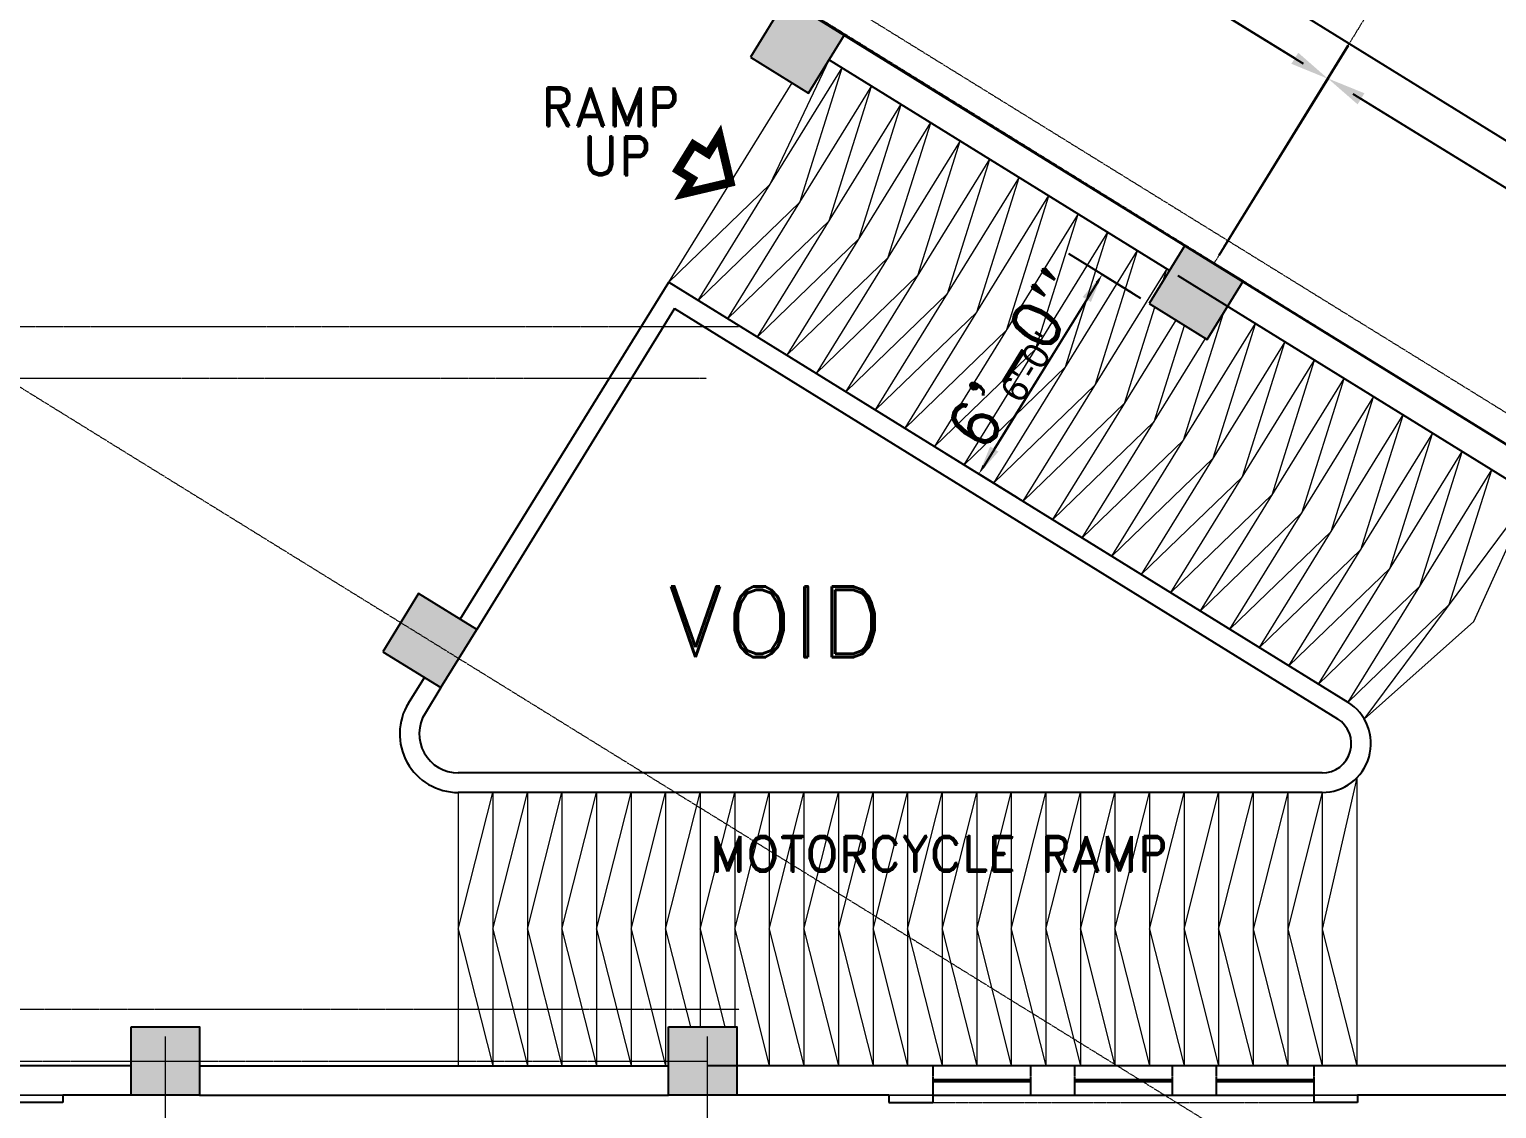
# Model space of a CAD drawing. Header units: inches. Extents: x -110725 to 51121, y 8404 to 44825.
# Drawn here: x -29165.1 to -28714.3, y 20559.4 to 20891 of the extents above; entities that cross this region are included whole.
import ezdxf

# ---------------------------------------------------------------- set-up
doc = ezdxf.new("R2010")
doc.units = ezdxf.units.IN
doc.header["$LTSCALE"] = 0.1
doc.header["$MEASUREMENT"] = 0
for name, pattern in [('CENTER', [2, 1.25, -0.25, 0.25, -0.25]), ('DASHED', [0.75, 0.5, -0.25]), ('DASHED2', [0.375, 0.25, -0.125])]:
    doc.linetypes.add(name, pattern=pattern)
doc.layers.get('0').update_dxf_attribs({"color": 1, "lineweight": 0})
doc.layers.get('Defpoints').update_dxf_attribs({"lineweight": 0})
for name, color, linetype in [('building', 6, 'Continuous'), ('Column Hatch', 7, 'Continuous'), ('COLUMNS', 200, 'Continuous'), ('GF', 1, 'Continuous'), ('GFW', 5, 'Continuous')]:
    doc.layers.add(name, color=color, linetype=linetype)
for name, color, linetype, lineweight in [('CAR', 4, 'Continuous', 0), ('dim', 252, 'Continuous', 0), ('GRID', 8, 'CENTER', 0), ('ramp', 3, 'Continuous', 20), ('terj block plan', 30, 'Continuous', 0), ('TEXT', 3, 'Continuous', 0), ('WALL', 7, 'Continuous', 0), ('WINDOW', 5, 'Continuous', 18)]:
    doc.layers.add(name, color=color, linetype=linetype, lineweight=lineweight)
doc.styles.add('EHSAN', font='arial.ttf', dxfattribs={"height": 54})
doc.styles.add('ROMAND', font='romand.shx')
doc.styles.get("Standard").update_dxf_attribs({"font": 'arial.ttf'})
doc.dimstyles.new('DIM', dxfattribs={"dimtxt": 15, "dimasz": 9, "dimexe": 0.25, "dimexo": 3, "dimgap": 0.125, "dimtad": 1, "dimdec": 3, "dimzin": 3, "dimdsep": 46, "dimlunit": 4, "dimtxsty": 'ROMAND', "dimcen": 0.125, "dimaunit": 1, "dimadec": 0, "dimazin": 0, "dimtfac": 0.75, "dimtdec": 3, "dimtix": 1, "dimtofl": 0, "dimtmove": 2, "dimatfit": 3, "dimfxl": 1, "dimtolj": 1, "dimtzin": 3, "dimarcsym": 1})
doc.dimstyles.new('DIM1', dxfattribs={"dimtxt": 54, "dimasz": 6, "dimexe": 6, "dimexo": 3, "dimgap": 1, "dimtad": 0, "dimzin": 0, "dimdsep": 46, "dimlunit": 4, "dimtxsty": 'EHSAN', "dimblk": 'ARCHTICK', "dimcen": 3, "dimdle": 6, "dimclrd": 4, "dimclre": 4, "dimclrt": 6, "dimadec": 0, "dimazin": 0, "dimtfac": 1, "dimtofl": 0, "dimtmove": 1, "dimatfit": 3, "dimldrblk": 'ARCHTICK', "dimfxl": 4, "dimtolj": 1, "dimtzin": 3, "dimlwd": -1, "dimlwe": -1, "dimarcsym": 0})

# ---------------------------------------------------------------- blocks, each defined once
blk = doc.blocks.new('_ArchTick')
at = {"color": 0, "linetype": 'ByBlock', "const_width": 0.15}
blk.add_lwpolyline([(-0.5, -0.5), (0.5, 0.5)], dxfattribs=at)
blk = doc.blocks.new('*D34')
at = {"layer": 'Defpoints', "color": 0, "transparency": 16777216}
for p in [(-31746.87, 23059.65), (-31889.66, 22829.58), (-28289.23, 20595.18, 1175.74)]:
    blk.add_point(p, dxfattribs=at)
at = {"layer": 'dim', "color": 4, "transparency": 16777216}
for p, q in [((-31767.27, 23072.31), (-30060.86, 22013.32)), ((-31888.08, 22832.13), (-31743.71, 23064.75)), ((-28126.06, 20812.6), (-29832.47, 21871.59)), ((-28287.65, 20597.73), (-28143.29, 20830.35))]:
    blk.add_line(p, q, dxfattribs=at)
at = {"layer": 'dim', "color": 4, "transparency": 16777216, "xscale": 24, "yscale": 24, "zscale": 24}
for p, rotation in [((-31746.87, 23059.65), 148.1765203500402), ((-28146.45, 20825.25), 328.1765203500402)]:
    blk.add_blockref('_ArchTick', p, dxfattribs=dict(at, rotation=rotation))
at = {"layer": 'dim', "color": 6, "transparency": 16777216, "insert": (-29946.66, 21942.45), "char_height": 54, "attachment_point": 5, "rotation": 328.1765, "style": 'EHSAN'}
blk.add_mtext('\\A1;353\'-1{\\H1.000000x;\\S1/2;}"', dxfattribs=at)
blk = doc.blocks.new('*D92')
at = {"layer": 'Defpoints', "color": 0, "transparency": 16777216}
for p in [(-28921.24, 20898.67), (-28766.1, 20875.76), (-28798.58, 20823.23)]:
    blk.add_point(p, dxfattribs=at)
at = {"layer": 'dim', "color": 2, "lineweight": -2, "transparency": 16777216}
for p, q in [((-28918.08, 20903.77), (-28882.26, 20961.7)), ((-28795.42, 20828.34), (-28759.79, 20885.96))]:
    blk.add_line(p, q, dxfattribs=at)
at = {"layer": 'dim', "color": 4, "lineweight": -2, "transparency": 16777216}
blk.add_line((-28878.36, 20945.19), (-28776.3, 20882.07), dxfattribs=at)
at = {"layer": 'dim', "color": 4, "transparency": 16777216}
for points in [[(-28877.31, 20946.89), (-28879.41, 20943.49), (-28888.57, 20951.5)], [(-28775.25, 20883.77), (-28777.36, 20880.37), (-28766.1, 20875.76)]]:
    blk.add_solid(points, dxfattribs=at)
at = {"layer": 'dim', "color": 3, "transparency": 16777216, "insert": (-28824.11, 20918.84), "char_height": 12, "attachment_point": 5, "rotation": 328.2649}
blk.add_mtext('\\A1;12\'-0"', dxfattribs=at)
blk = doc.blocks.new('*D95')
at = {"layer": 'Defpoints', "color": 0, "transparency": 16777216}
for p in [(-28689.89, 20581.32), (-32235.51, 20505.88), (-28689.89, 20481.13)]:
    blk.add_point(p, dxfattribs=at)
at = {"layer": 'dim', "color": 2, "lineweight": -2, "transparency": 16777216}
for p, q in [((-28689.89, 20575.32), (-28689.89, 20469.13)), ((-32235.51, 20499.88), (-32235.51, 20469.13))]:
    blk.add_line(p, q, dxfattribs=at)
at = {"layer": 'dim', "color": 4, "lineweight": -2, "transparency": 16777216}
blk.add_line((-32223.51, 20481.13), (-28701.89, 20481.13), dxfattribs=at)
at = {"layer": 'dim', "color": 4, "transparency": 16777216}
for points in [[(-32223.51, 20483.13), (-32223.51, 20479.13), (-32235.51, 20481.13)], [(-28701.89, 20483.13), (-28701.89, 20479.13), (-28689.89, 20481.13)]]:
    blk.add_solid(points, dxfattribs=at)
at = {"layer": 'dim', "color": 3, "transparency": 16777216, "insert": (-30462.7, 20491.75), "char_height": 12, "attachment_point": 5}
blk.add_mtext('\\A1;295\'-5{\\H0.750000x;\\S5/8;}"', dxfattribs=at)
blk = doc.blocks.new('*D97')
at = {"layer": 'Defpoints', "color": 0, "transparency": 16777216}
for p in [(-28801.13, 20819.08), (-28579.54, 20761.12), (-28614.48, 20704.3)]:
    blk.add_point(p, dxfattribs=at)
at = {"layer": 'dim', "color": 2, "lineweight": -2, "transparency": 16777216}
for p, q in [((-28797.99, 20824.19), (-28759.9, 20886.12)), ((-28611.34, 20709.41), (-28573.26, 20771.34))]:
    blk.add_line(p, q, dxfattribs=at)
at = {"layer": 'dim', "color": 4, "lineweight": -2, "transparency": 16777216}
blk.add_line((-28755.97, 20869.62), (-28589.76, 20767.4), dxfattribs=at)
at = {"layer": 'dim', "color": 4, "transparency": 16777216}
for points in [[(-28754.92, 20871.32), (-28757.02, 20867.91), (-28766.19, 20875.9)], [(-28588.72, 20769.11), (-28590.81, 20765.7), (-28579.54, 20761.12)]]:
    blk.add_solid(points, dxfattribs=at)
at = {"layer": 'dim', "color": 3, "transparency": 16777216, "insert": (-28667.3, 20827.56), "char_height": 12, "attachment_point": 5, "rotation": 328.4097}
blk.add_mtext('\\A1;18\'-3{\\H0.750000x;\\S1/8;}"', dxfattribs=at)
blk = doc.blocks.new('*D102')
at = {"layer": 'Defpoints', "color": 0, "transparency": 16777216}
for p in [(-28821.07, 20806.71), (-28873.39, 20754.37), (-28858.95, 20745.45)]:
    blk.add_point(p, dxfattribs=at)
at = {"layer": 'dim', "color": 2, "lineweight": -2, "transparency": 16777216}
for p, q in [((-28826.17, 20809.87), (-28845.71, 20821.95)), ((-28864.06, 20748.6), (-28883.6, 20760.68))]:
    blk.add_line(p, q, dxfattribs=at)
at = {"layer": 'dim', "color": 4, "lineweight": -2, "transparency": 16777216}
blk.add_line((-28837.08, 20813.09), (-28871.81, 20756.92), dxfattribs=at)
at = {"layer": 'dim', "color": 4, "transparency": 16777216}
for points in [[(-28837.51, 20813.35), (-28836.66, 20812.82), (-28835.5, 20815.64)], [(-28872.24, 20757.19), (-28871.39, 20756.66), (-28873.39, 20754.37)]]:
    blk.add_solid(points, dxfattribs=at)
at = {"layer": 'dim', "color": 3, "transparency": 16777216, "insert": (-28857.96, 20787.18), "char_height": 8, "attachment_point": 5, "rotation": 58.2678}
blk.add_mtext('\\A1;6\'-0"', dxfattribs=at)
blk = doc.blocks.new('Ar')
at = {"const_width": 1.5}
blk.add_lwpolyline([(-4.5, 0), (-4.5, 3), (-1.5, 3), (-1.5, 6), (4.5, 0), (-1.5, -6), (-1.5, -2.25), (-4.5, -2.25)], close=True, dxfattribs=at)
blk = doc.blocks.new('*D3056')
at = {"layer": 'Defpoints', "color": 0, "transparency": 16777216}
for p in [(-28921.24, 20898.67), (-28766.1, 20875.76), (-28798.58, 20823.23)]:
    blk.add_point(p, dxfattribs=at)
at = {"layer": 'dim', "color": 0, "lineweight": -2, "transparency": 16777216}
for p, q in [((-28919.66, 20901.22), (-28888.44, 20951.71)), ((-28880.91, 20946.76), (-28773.75, 20880.49)), ((-28797, 20825.79), (-28765.97, 20875.97))]:
    blk.add_line(p, q, dxfattribs=at)
at = {"layer": 'dim', "color": 0, "transparency": 16777216}
for points in [[(-28880.12, 20948.04), (-28881.7, 20945.49), (-28888.57, 20951.5)], [(-28772.96, 20881.76), (-28774.54, 20879.21), (-28766.1, 20875.76)]]:
    blk.add_solid(points, dxfattribs=at)
at = {"layer": 'dim', "color": 0, "transparency": 16777216, "insert": (-28822.57, 20921.33), "char_height": 15, "attachment_point": 5, "rotation": 328.2649, "style": 'ROMAND'}
blk.add_mtext('\\A1;12\'-0"', dxfattribs=at)
blk = doc.blocks.new('*D3061')
at = {"layer": 'Defpoints', "color": 0, "transparency": 16777216}
for p in [(-28699.75, 20565.4), (-32245.37, 20489.96), (-28699.75, 20465.21)]:
    blk.add_point(p, dxfattribs=at)
at = {"layer": 'dim', "color": 0, "lineweight": -2, "transparency": 16777216}
for p, q in [((-28699.75, 20562.4), (-28699.75, 20464.96)), ((-32245.37, 20486.96), (-32245.37, 20464.96)), ((-32236.37, 20465.21), (-28708.75, 20465.21))]:
    blk.add_line(p, q, dxfattribs=at)
at = {"layer": 'dim', "color": 0, "transparency": 16777216}
for points in [[(-32236.37, 20466.71), (-32236.37, 20463.71), (-32245.37, 20465.21)], [(-28708.75, 20466.71), (-28708.75, 20463.71), (-28699.75, 20465.21)]]:
    blk.add_solid(points, dxfattribs=at)
at = {"layer": 'dim', "color": 0, "transparency": 16777216, "insert": (-30472.56, 20478.46), "char_height": 15, "attachment_point": 5, "style": 'ROMAND'}
blk.add_mtext('\\A1;295\'-5{\\H0.75x;\\S5/8;}"', dxfattribs=at)
blk = doc.blocks.new('*D3066')
at = {"layer": 'Defpoints', "color": 0, "transparency": 16777216}
for p in [(-28801.13, 20819.08), (-28579.54, 20761.12), (-28614.48, 20704.3)]:
    blk.add_point(p, dxfattribs=at)
at = {"layer": 'dim', "color": 0, "lineweight": -2, "transparency": 16777216}
for p, q in [((-28799.56, 20821.64), (-28766.06, 20876.11)), ((-28758.52, 20871.19), (-28587.21, 20765.83)), ((-28612.91, 20706.85), (-28579.41, 20761.33))]:
    blk.add_line(p, q, dxfattribs=at)
at = {"layer": 'dim', "color": 0, "transparency": 16777216}
for points in [[(-28757.74, 20872.46), (-28759.31, 20869.91), (-28766.19, 20875.9)], [(-28586.42, 20767.11), (-28587.99, 20764.55), (-28579.54, 20761.12)]]:
    blk.add_solid(points, dxfattribs=at)
at = {"layer": 'dim', "color": 0, "transparency": 16777216, "insert": (-28665.92, 20829.8), "char_height": 15, "attachment_point": 5, "rotation": 328.4097, "style": 'ROMAND'}
blk.add_mtext('\\A1;18\'-3{\\H0.75x;\\S1/8;}"', dxfattribs=at)
blk = doc.blocks.new('*D3020')
at = {"layer": 'Defpoints', "color": 0, "transparency": 16777216}
for p in [(-28821.07, 20806.71), (-28873.39, 20754.37), (-28858.95, 20745.45)]:
    blk.add_point(p, dxfattribs=at)
at = {"layer": 'dim', "color": 0, "lineweight": -2, "transparency": 16777216}
for p, q in [((-28823.62, 20808.29), (-28835.72, 20815.77)), ((-28840.24, 20807.98), (-28868.66, 20762.03)), ((-28861.5, 20747.02), (-28873.6, 20754.5))]:
    blk.add_line(p, q, dxfattribs=at)
at = {"layer": 'dim', "color": 0, "transparency": 16777216}
for points in [[(-28841.51, 20808.77), (-28838.96, 20807.2), (-28835.5, 20815.64)], [(-28869.93, 20762.82), (-28867.38, 20761.24), (-28873.39, 20754.37)]]:
    blk.add_solid(points, dxfattribs=at)
at = {"layer": 'dim', "color": 0, "transparency": 16777216, "insert": (-28862.15, 20789.77), "char_height": 15, "attachment_point": 5, "rotation": 58.2678, "style": 'ROMAND'}
blk.add_mtext('\\A1;6\'-0"', dxfattribs=at)

msp = doc.modelspace()

# ---------------------------------------------------------------- hatches: boundary and pattern name
at = {"layer": 'Column Hatch'}
for points in [[(-28932.55831, 20900.30822), (-28943.55904, 20882.42004), (-28925.6987, 20871.37417), (-28914.69798, 20889.26235)], [(-28932.55831, 20900.30822), (-28943.55904, 20882.42004), (-28925.6987, 20871.37417), (-28914.69798, 20889.26235)], [(-28792.20612, 20813.55342), (-28810.06646, 20824.59929), (-28821.06718, 20806.71111), (-28803.20685, 20795.66524)], [(-28792.20612, 20813.55342), (-28810.06646, 20824.59929), (-28821.06718, 20806.71111), (-28803.20685, 20795.66524)], [(-29027.65518, 20706.61851), (-29045.51552, 20717.66438), (-29056.51624, 20699.7762), (-29038.6559, 20688.73033)], [(-29027.65518, 20706.61851), (-29045.51552, 20717.66438), (-29056.51624, 20699.7762), (-29038.6559, 20688.73033)], [(-29112.87464, 20584.53135), (-29133.87464, 20584.53135), (-29133.87464, 20563.53135), (-29112.87464, 20563.53135)], [(-29112.87464, 20584.53135), (-29133.87464, 20584.53135), (-29133.87464, 20563.53135), (-29112.87464, 20563.53135)], [(-28947.78924, 20584.53135), (-28968.78924, 20584.53135), (-28968.78924, 20563.53135), (-28947.78924, 20563.53135)], [(-28947.78924, 20584.53135), (-28968.78924, 20584.53135), (-28968.78924, 20563.53135), (-28947.78924, 20563.53135)]]:
    msp.add_hatch(color=256, dxfattribs=at).paths.add_polyline_path(points)

# ---------------------------------------------------------------- linework, layer by layer
at = {"layer": 'building', "linetype": 'Continuous', "elevation": 1.07221}
msp.add_lwpolyline([(-34435.52017, 24283.46768), (-31891.15632, 22826.982), (-28289.2318, 20595.17907), (-28349.83395, 20283.36427), (-34572.37367, 20285.00184)], dxfattribs=at)
at = {"layer": 'CAR', "linetype": 'Continuous'}
msp.add_circle((-33960.35096, 21924.4645, 27.16259), 11425.94255, dxfattribs=at)
at = {"layer": 'COLUMNS', "elevation": 1.07221}
for points in [[(-28943.55904, 20882.42004), (-28925.6987, 20871.37417), (-28914.69798, 20889.26235), (-28932.55831, 20900.30822)], [(-28943.55904, 20882.42004), (-28925.6987, 20871.37417), (-28914.69798, 20889.26235), (-28932.55831, 20900.30822)], [(-28821.06718, 20806.71111), (-28803.20685, 20795.66524), (-28792.20612, 20813.55342), (-28810.06646, 20824.59929)], [(-28821.06718, 20806.71111), (-28803.20685, 20795.66524), (-28792.20612, 20813.55342), (-28810.06646, 20824.59929)], [(-29056.51624, 20699.7762), (-29038.6559, 20688.73033), (-29027.65518, 20706.61851), (-29045.51552, 20717.66438)], [(-29056.51624, 20699.7762), (-29038.6559, 20688.73033), (-29027.65518, 20706.61851), (-29045.51552, 20717.66438)], [(-29133.87464, 20584.53135), (-29112.87464, 20584.53135), (-29112.87464, 20563.53135), (-29133.87464, 20563.53135)], [(-29133.87464, 20584.53135), (-29112.87464, 20584.53135), (-29112.87464, 20563.53135), (-29133.87464, 20563.53135)], [(-28968.78924, 20584.53135), (-28947.78924, 20584.53135), (-28947.78924, 20563.53135), (-28968.78924, 20563.53135)], [(-28968.78924, 20584.53135), (-28947.78924, 20584.53135), (-28947.78924, 20563.53135), (-28968.78924, 20563.53135)]]:
    msp.add_lwpolyline(points, close=True, dxfattribs=at)
at = {"layer": 'Defpoints', "linetype": 'CENTER', "elevation": -26.09038}
msp.add_lwpolyline([(-31892.43849, 22813.94346), (-31899.78449, 22739.24077), (-28389.78604, 20564.39652), (-28304.48798, 20516.68182), (-28313.13908, 20472.16948), (-28412.37803, 20472.99967), (-32299.26148, 20476.59866)], dxfattribs=at)
at = {"layer": 'Defpoints', "linetype": 'Continuous', "elevation": 1.07221}
msp.add_lwpolyline([(-32258.87464, 20563.53135), (-32258.87464, 20938.2792), (-32339.86799, 20938.2792, -0.954153128), (-32347.67068, 21112.2792), (-32339.88129, 21112.99571), (-32339.88129, 21368.7792), (-32393.87464, 21368.7792), (-32393.87464, 21725.7792), (-32339.87464, 21725.7792), (-32339.87464, 21982.2792, -0.999961782), (-32339.86799, 22156.2792), (-32258.87464, 22156.2792), (-32258.87464, 22313.7792), (-31529.87464, 22313.7792), (-31529.87464, 22151.43396), (-31369.30939, 22052.13108), (-31210.40795, 22309.06271), (-28605.98551, 20698.07393, -0.732823855), (-28648.48486, 20563.53135), (-32258.87464, 20563.53135)], format="xyb", close=True, dxfattribs=at)
at = {"layer": 'GF'}
for p, q in [((-28914.69798, 20889.26235, 1.07221), (-28810.0837, 20824.57125, 1.07221)), ((-28919.43146, 20881.60767, 1.07221), (-28814.7983, 20816.90489, 1.07221)), ((-28807.53225, 20822.99317, 1.07221), (-28623.71933, 20709.32422, 1.07221)), ((-28812.24621, 20815.32785, 1.07221), (-28628.43186, 20701.66122, 1.07221)), ((-29032.71307, 20709.74661, 1.07221), (-28968.67303, 20813.29451, 1.07221)), ((-28968.67303, 20813.29451, 1.07221), (-28760.05785, 20684.28908, 1.07221)), ((-28966.94318, 20805.17024, 1.07221), (-29027.65518, 20706.61851, 1.07221)), ((-28966.94318, 20805.17024, 1.07221), (-28763.21354, 20679.18599, 1.07221)), ((-29048.63676, 20683.99921, 1.07221), (-29043.75891, 20691.88633, 1.07221)), ((-29038.66977, 20688.73891, 1.07221), (-29043.53382, 20680.84325, 1.07221)), ((-28767.94709, 20662.53135, 1.07221), (-29033.32795, 20662.53135, 1.07221)), ((-28767.94709, 20656.53135, 1.07221), (-29033.32795, 20656.53135, 1.07221)), ((-29133.87464, 20572.53135, 1.07221), (-29328.87464, 20572.53135, 1.07221)), ((-29112.87464, 20572.53135, 1.07221), (-28968.78924, 20572.53135, 1.07221)), ((-28710.25216, 20572.53135, 1.07221), (-28956.64685, 20572.53135, 1.07221)), ((-29133.87464, 20563.53135, 1.07221), (-29154.87464, 20563.53135, 1.07221)), ((-29154.87464, 20563.53135, 1.07221), (-29154.87464, 20561.28135, 1.07221)), ((-29112.87464, 20563.53135, 1.07221), (-28968.78924, 20563.53135, 1.07221)), ((-28901.0207, 20563.53135, 1.07221), (-28956.64685, 20563.53135, 1.07221)), ((-28901.0207, 20563.53135, 1.07221), (-28901.0207, 20561.28135, 1.07221)), ((-28887.5207, 20563.53135, 1.07221), (-28770.5207, 20563.53135, 1.07221)), ((-28887.5207, 20563.53135, 1.07221), (-28887.5207, 20561.28135, 1.07221)), ((-28770.5207, 20563.53135, 1.07221), (-28770.5207, 20561.28135, 1.07221)), ((-28648.48486, 20563.53135, 1.07221), (-28757.0207, 20563.53135, 1.07221)), ((-28757.0207, 20563.53135, 1.07221), (-28757.0207, 20561.28135, 1.07221)), ((-29154.87464, 20561.28135, 1.07221), (-29172.87464, 20561.28135, 1.07221)), ((-28901.0207, 20561.28135, 1.07221), (-28887.5207, 20561.28135, 1.07221)), ((-28757.0207, 20561.28135, 1.07221), (-28770.5207, 20561.28135, 1.07221))]:
    msp.add_line(p, q, dxfattribs=at)
for centre, radius, start, end in [((-29033.32795, 20674.53135, 1.07221), 18, 148.2649467, 270), ((-28767.94709, 20671.53135, 1.07221), 15, 270, 58.2677906), ((-29033.32795, 20674.53135, 1.07221), 12, 148.2649467, 270), ((-28767.94709, 20671.53135, 1.07221), 9, 270, 58.2677906)]:
    msp.add_arc(centre, radius, start, end, dxfattribs=at)
at = {"layer": 'GFW', "linetype": 'DASHED'}
for p, q in [((-28887.5207, 20572.53135), (-28887.5207, 20563.53135)), ((-28887.5207, 20572.53135, 1.07221), (-28887.5207, 20563.53135, 1.07221)), ((-28857.5207, 20572.53135), (-28857.5207, 20563.53135)), ((-28857.5207, 20572.53135, 1.07221), (-28857.5207, 20563.53135, 1.07221)), ((-28844.0207, 20572.53135), (-28844.0207, 20563.53135)), ((-28844.0207, 20572.53135, 1.07221), (-28844.0207, 20563.53135, 1.07221)), ((-28814.0207, 20572.53135), (-28814.0207, 20563.53135)), ((-28814.0207, 20572.53135, 1.07221), (-28814.0207, 20563.53135, 1.07221)), ((-28800.5207, 20572.53135), (-28800.5207, 20563.53135)), ((-28800.5207, 20572.53135, 1.07221), (-28800.5207, 20563.53135, 1.07221)), ((-28770.5207, 20572.53135), (-28770.5207, 20563.53135)), ((-28770.5207, 20572.53135, 1.07221), (-28770.5207, 20563.53135, 1.07221))]:
    msp.add_line(p, q, dxfattribs=at)
at = {"layer": 'GFW', "linetype": 'DASHED', "const_width": 1.25, "elevation": 1.07221}
for points in [[(-28887.5207, 20568.03135), (-28857.5207, 20568.03135)], [(-28887.5207, 20568.03135), (-28857.5207, 20568.03135)], [(-28814.0207, 20568.03135), (-28844.0207, 20568.03135)], [(-28814.0207, 20568.03135), (-28844.0207, 20568.03135)], [(-28770.5207, 20568.03135), (-28800.5207, 20568.03135)], [(-28770.5207, 20568.03135), (-28800.5207, 20568.03135)]]:
    msp.add_lwpolyline(points, dxfattribs=at)
at = {"layer": 'GRID'}
for p, q in [((-32109.88618, 22875.02595), (-28539.15543, 20666.6787)), ((-32224.7901, 22671.56657), (-28654.88659, 20463.73094)), ((-32224.7901, 22671.56657, 1.07221), (-28654.88659, 20463.73094, 1.07221)), ((-28710.96452, 20965.70388), (-28801.14348, 20819.06466)), ((-28710.96452, 20965.70388, 1.07221), (-28801.14348, 20819.06466, 1.07221)), ((-32249.01089, 20799.69839), (-28947.1581, 20799.69839)), ((-32258.87464, 20783.7792, 1.07221), (-28957.02185, 20783.7792, 1.07221)), ((-32381.07234, 20589.95053), (-28947.0331, 20589.95053)), ((-29123.37464, 20581.53135), (-29123.37464, 20403.03634)), ((-29123.37464, 20581.53135, 1.07221), (-29123.37464, 20403.03634, 1.07221)), ((-28956.89685, 20581.53135), (-28956.89685, 20403.03634)), ((-28956.89685, 20581.53135, 1.07221), (-28956.89685, 20403.03634, 1.07221)), ((-32390.93609, 20574.03135, 1.07221), (-28956.89685, 20574.03135, 1.07221))]:
    msp.add_line(p, q, dxfattribs=at)
at = {"layer": 'ramp'}
for p, q in [((-28959.586, 20807.67519), (-28915.40681, 20879.11892)), ((-28959.586, 20807.67519, 1.07221), (-28915.40681, 20879.11892, 1.07221)), ((-28937.4964, 20843.39705), (-28919.41257, 20881.59599)), ((-28937.4964, 20843.39705, 1.07221), (-28919.41257, 20881.59599, 1.07221)), ((-28928.42458, 20837.78262), (-28915.40681, 20879.11892)), ((-28928.42458, 20837.78262, 1.07221), (-28915.40681, 20879.11892, 1.07221)), ((-28968.67303, 20813.29451), (-28930.78206, 20874.5189)), ((-28968.67303, 20813.29451, 1.07221), (-28930.78206, 20874.5189, 1.07221)), ((-28950.47101, 20802.13055), (-28906.29182, 20873.57428)), ((-28950.47101, 20802.13055, 1.07221), (-28906.29182, 20873.57428, 1.07221)), ((-28919.35275, 20832.16818), (-28906.33498, 20873.50448)), ((-28919.35275, 20832.16818, 1.07221), (-28906.33498, 20873.50448, 1.07221)), ((-28941.39919, 20796.51611), (-28897.22, 20867.95985)), ((-28941.39919, 20796.51611, 1.07221), (-28897.22, 20867.95985, 1.07221)), ((-28910.28093, 20826.55375), (-28897.26316, 20867.89005)), ((-28910.28093, 20826.55375, 1.07221), (-28897.26316, 20867.89005, 1.07221)), ((-28932.32736, 20790.90168), (-28888.14817, 20862.34541)), ((-28932.32736, 20790.90168, 1.07221), (-28888.14817, 20862.34541, 1.07221)), ((-28901.2091, 20820.93932), (-28888.19133, 20862.27561)), ((-28901.2091, 20820.93932, 1.07221), (-28888.19133, 20862.27561, 1.07221)), ((-28923.25554, 20785.28725), (-28879.07635, 20856.73098)), ((-28923.25554, 20785.28725, 1.07221), (-28879.07635, 20856.73098, 1.07221)), ((-28892.13728, 20815.32488), (-28879.11951, 20856.66118)), ((-28892.13728, 20815.32488, 1.07221), (-28879.11951, 20856.66118, 1.07221)), ((-28914.18371, 20779.67281), (-28870.00452, 20851.11654)), ((-28914.18371, 20779.67281, 1.07221), (-28870.00452, 20851.11654, 1.07221)), ((-28883.06545, 20809.71045), (-28870.04768, 20851.04675)), ((-28883.06545, 20809.71045, 1.07221), (-28870.04768, 20851.04675, 1.07221)), ((-28968.67303, 20813.29451), (-28937.4964, 20843.39705)), ((-28968.67303, 20813.29451, 1.07221), (-28937.4964, 20843.39705, 1.07221)), ((-28905.11189, 20774.05838), (-28860.9327, 20845.50211)), ((-28905.11189, 20774.05838, 1.07221), (-28860.9327, 20845.50211, 1.07221)), ((-28873.99363, 20804.09601), (-28860.97586, 20845.43231)), ((-28873.99363, 20804.09601, 1.07221), (-28860.97586, 20845.43231, 1.07221)), ((-28959.55805, 20807.74988), (-28928.38142, 20837.85241)), ((-28959.55805, 20807.74988, 1.07221), (-28928.38142, 20837.85241, 1.07221)), ((-28896.04006, 20768.44394), (-28851.86087, 20839.88767)), ((-28896.04006, 20768.44394, 1.07221), (-28851.86087, 20839.88767, 1.07221)), ((-28864.9218, 20798.48158), (-28851.90403, 20839.81788)), ((-28864.9218, 20798.48158, 1.07221), (-28851.90403, 20839.81788, 1.07221)), ((-28886.96824, 20762.82951), (-28842.78905, 20834.27324)), ((-28886.96824, 20762.82951, 1.07221), (-28842.78905, 20834.27324, 1.07221)), ((-28855.84998, 20792.86714), (-28842.83221, 20834.20344)), ((-28855.84998, 20792.86714, 1.07221), (-28842.83221, 20834.20344, 1.07221)), ((-28950.48622, 20802.13544), (-28919.30959, 20832.23798)), ((-28950.48622, 20802.13544, 1.07221), (-28919.30959, 20832.23798, 1.07221)), ((-28877.89641, 20757.21508), (-28833.71722, 20828.65881)), ((-28877.89641, 20757.21508, 1.07221), (-28833.71722, 20828.65881, 1.07221)), ((-28846.77815, 20787.25271), (-28833.76038, 20828.58901)), ((-28846.77815, 20787.25271, 1.07221), (-28833.76038, 20828.58901, 1.07221)), ((-28941.4144, 20796.52101), (-28910.23777, 20826.62355)), ((-28941.4144, 20796.52101, 1.07221), (-28910.23777, 20826.62355, 1.07221)), ((-28932.34257, 20790.90657), (-28901.16594, 20821.00911)), ((-28932.34257, 20790.90657, 1.07221), (-28901.16594, 20821.00911, 1.07221)), ((-28868.82459, 20751.60064), (-28824.6454, 20823.04437)), ((-28868.82459, 20751.60064, 1.07221), (-28824.6454, 20823.04437, 1.07221)), ((-28837.70633, 20781.63828), (-28824.68856, 20822.97458)), ((-28837.70633, 20781.63828, 1.07221), (-28824.68856, 20822.97458, 1.07221)), ((-28923.27075, 20785.29214), (-28892.09412, 20815.39468)), ((-28923.27075, 20785.29214, 1.07221), (-28892.09412, 20815.39468, 1.07221)), ((-28859.75276, 20745.98621), (-28815.57357, 20817.42994)), ((-28859.75276, 20745.98621, 1.07221), (-28815.57357, 20817.42994, 1.07221)), ((-28816.76959, 20813.69938), (-28815.61673, 20817.36014)), ((-28816.76959, 20813.69938, 1.07221), (-28815.61673, 20817.36014, 1.07221)), ((-28914.19892, 20779.6777), (-28883.02229, 20809.78024)), ((-28914.19892, 20779.6777, 1.07221), (-28883.02229, 20809.78024, 1.07221)), ((-28905.1271, 20774.06327), (-28873.95047, 20804.16581)), ((-28905.1271, 20774.06327, 1.07221), (-28873.95047, 20804.16581, 1.07221)), ((-28850.68094, 20740.37177), (-28812.81439, 20801.6071)), ((-28850.68094, 20740.37177, 1.07221), (-28812.81439, 20801.6071, 1.07221)), ((-28828.6345, 20776.02384), (-28819.31218, 20805.62571)), ((-28828.6345, 20776.02384, 1.07221), (-28819.31218, 20805.62571, 1.07221)), ((-28810.49085, 20764.79497), (-28798.21046, 20803.78982)), ((-28810.49085, 20764.79497, 1.07221), (-28798.21046, 20803.78982, 1.07221)), ((-28896.05527, 20768.44884), (-28864.87864, 20798.55137)), ((-28896.05527, 20768.44884, 1.07221), (-28864.87864, 20798.55137, 1.07221)), ((-28832.53729, 20729.1429), (-28788.3581, 20800.58664)), ((-28832.53729, 20729.1429, 1.07221), (-28788.3581, 20800.58664, 1.07221)), ((-28819.56268, 20770.40941), (-28810.23933, 20800.01454)), ((-28819.56268, 20770.40941, 1.07221), (-28810.23933, 20800.01454, 1.07221)), ((-28801.41903, 20759.18054), (-28788.40126, 20800.51684)), ((-28801.41903, 20759.18054, 1.07221), (-28788.40126, 20800.51684, 1.07221)), ((-28886.98345, 20762.8344), (-28855.80682, 20792.93694)), ((-28886.98345, 20762.8344, 1.07221), (-28855.80682, 20792.93694, 1.07221)), ((-28841.60911, 20734.75734), (-28803.74083, 20795.99548)), ((-28841.60911, 20734.75734, 1.07221), (-28803.74083, 20795.99548, 1.07221)), ((-28823.46546, 20723.52847), (-28779.28627, 20794.9722)), ((-28823.46546, 20723.52847, 1.07221), (-28779.28627, 20794.9722, 1.07221)), ((-28792.3472, 20753.5661), (-28779.32943, 20794.9024)), ((-28792.3472, 20753.5661, 1.07221), (-28779.32943, 20794.9024, 1.07221)), ((-28814.39364, 20717.91404), (-28770.21445, 20789.35777)), ((-28814.39364, 20717.91404, 1.07221), (-28770.21445, 20789.35777, 1.07221)), ((-28783.27538, 20747.95167), (-28770.25761, 20789.28797)), ((-28783.27538, 20747.95167, 1.07221), (-28770.25761, 20789.28797, 1.07221)), ((-28877.91162, 20757.21997), (-28846.73499, 20787.32251)), ((-28877.91162, 20757.21997, 1.07221), (-28846.73499, 20787.32251, 1.07221)), ((-28805.32181, 20712.2996), (-28761.14262, 20783.74333)), ((-28805.32181, 20712.2996, 1.07221), (-28761.14262, 20783.74333, 1.07221)), ((-28774.20355, 20742.33724), (-28761.18578, 20783.67354)), ((-28774.20355, 20742.33724, 1.07221), (-28761.18578, 20783.67354, 1.07221)), ((-28868.8398, 20751.60553), (-28837.66317, 20781.70807)), ((-28868.8398, 20751.60553, 1.07221), (-28837.66317, 20781.70807, 1.07221)), ((-28859.76797, 20745.9911), (-28828.59134, 20776.09364)), ((-28859.76797, 20745.9911, 1.07221), (-28828.59134, 20776.09364, 1.07221)), ((-28796.24999, 20706.68517), (-28752.0708, 20778.1289)), ((-28796.24999, 20706.68517, 1.07221), (-28752.0708, 20778.1289, 1.07221)), ((-28765.13173, 20736.7228), (-28752.11396, 20778.0591)), ((-28765.13173, 20736.7228, 1.07221), (-28752.11396, 20778.0591, 1.07221)), ((-28850.69615, 20740.37666), (-28819.51952, 20770.4792)), ((-28850.69615, 20740.37666, 1.07221), (-28819.51952, 20770.4792, 1.07221)), ((-28787.17816, 20701.07073), (-28742.99897, 20772.51446)), ((-28787.17816, 20701.07073, 1.07221), (-28742.99897, 20772.51446, 1.07221)), ((-28756.0599, 20731.10837), (-28743.04213, 20772.44467)), ((-28756.0599, 20731.10837, 1.07221), (-28743.04213, 20772.44467, 1.07221)), ((-28778.10633, 20695.4563), (-28733.92715, 20766.90003)), ((-28778.10633, 20695.4563, 1.07221), (-28733.92715, 20766.90003, 1.07221)), ((-28746.98601, 20725.49728), (-28733.96824, 20766.83358)), ((-28746.98601, 20725.49728, 1.07221), (-28733.96824, 20766.83358, 1.07221)), ((-28841.62432, 20734.76223), (-28810.44769, 20764.86477)), ((-28841.62432, 20734.76223, 1.07221), (-28810.44769, 20764.86477, 1.07221)), ((-28769.03527, 20689.84063), (-28724.85456, 20761.28683)), ((-28769.03527, 20689.84063, 1.07221), (-28724.85456, 20761.28683, 1.07221)), ((-28737.91212, 20719.88619), (-28724.89435, 20761.22249)), ((-28737.91212, 20719.88619, 1.07221), (-28724.89435, 20761.22249, 1.07221)), ((-28832.5525, 20729.1478), (-28801.37587, 20759.25034)), ((-28832.5525, 20729.1478, 1.07221), (-28801.37587, 20759.25034, 1.07221)), ((-28823.48067, 20723.53336), (-28792.30404, 20753.6359)), ((-28823.48067, 20723.53336, 1.07221), (-28792.30404, 20753.6359, 1.07221)), ((-28759.96138, 20684.22954), (-28715.78066, 20755.67574)), ((-28759.96138, 20684.22954, 1.07221), (-28715.78066, 20755.67574, 1.07221)), ((-28728.83822, 20714.2751), (-28715.82045, 20755.6114)), ((-28728.83822, 20714.2751, 1.07221), (-28715.82045, 20755.6114, 1.07221)), ((-28814.40885, 20717.91893), (-28783.23222, 20748.02147)), ((-28814.40885, 20717.91893, 1.07221), (-28783.23222, 20748.02147, 1.07221)), ((-28754.97694, 20679.06628), (-28703.6161, 20748.15345)), ((-28754.97694, 20679.06628, 1.07221), (-28703.6161, 20748.15345, 1.07221)), ((-28721.28839, 20709.05721), (-28703.66123, 20748.09273)), ((-28721.28839, 20709.05721, 1.07221), (-28703.66123, 20748.09273, 1.07221)), ((-28805.33702, 20712.30449), (-28774.16039, 20742.40703)), ((-28805.33702, 20712.30449, 1.07221), (-28774.16039, 20742.40703, 1.07221)), ((-28796.2652, 20706.69006), (-28765.08857, 20736.7926)), ((-28796.2652, 20706.69006, 1.07221), (-28765.08857, 20736.7926, 1.07221)), ((-28787.19337, 20701.07563), (-28756.01674, 20731.17816)), ((-28787.19337, 20701.07563, 1.07221), (-28756.01674, 20731.17816, 1.07221)), ((-28778.11948, 20695.46453), (-28746.94285, 20725.56707)), ((-28778.11948, 20695.46453, 1.07221), (-28746.94285, 20725.56707, 1.07221)), ((-28769.04558, 20689.85344), (-28737.86895, 20719.95598)), ((-28769.04558, 20689.85344, 1.07221), (-28737.86895, 20719.95598, 1.07221)), ((-28759.97169, 20684.24235), (-28728.79506, 20714.34489)), ((-28759.97169, 20684.24235, 1.07221), (-28728.79506, 20714.34489, 1.07221)), ((-28754.97694, 20679.06628), (-28721.28839, 20709.05721)), ((-28754.97694, 20679.06628, 1.07221), (-28721.28839, 20709.05721, 1.07221)), ((-28757.26691, 20660.99885), (-28767.88464, 20614.53135)), ((-28757.26691, 20660.99885, 1.07221), (-28767.88464, 20614.53135, 1.07221)), ((-28757.26691, 20660.99885), (-28757.26691, 20572.53135)), ((-28757.26691, 20660.99885, 1.07221), (-28757.26691, 20572.53135, 1.07221)), ((-29033.32795, 20656.53135), (-29033.32795, 20572.53135)), ((-29033.32795, 20614.53135), (-29022.71022, 20656.53135)), ((-29033.32795, 20656.53135, 1.07221), (-29033.32795, 20572.53135, 1.07221)), ((-29033.32795, 20614.53135, 1.07221), (-29022.71022, 20656.53135, 1.07221)), ((-29022.71022, 20614.53135), (-29012.09248, 20656.53135)), ((-29022.71022, 20656.53135), (-29022.71022, 20572.53135)), ((-29022.71022, 20614.53135, 1.07221), (-29012.09248, 20656.53135, 1.07221)), ((-29022.71022, 20656.53135, 1.07221), (-29022.71022, 20572.53135, 1.07221)), ((-29012.09248, 20614.53135), (-29001.47475, 20656.53135)), ((-29012.09248, 20656.53135), (-29012.09248, 20572.53135)), ((-29012.09248, 20614.53135, 1.07221), (-29001.47475, 20656.53135, 1.07221)), ((-29012.09248, 20656.53135, 1.07221), (-29012.09248, 20572.53135, 1.07221)), ((-29001.47475, 20614.53135), (-28990.85702, 20656.53135)), ((-29001.47475, 20656.53135), (-29001.47475, 20572.53135)), ((-29001.47475, 20614.53135, 1.07221), (-28990.85702, 20656.53135, 1.07221)), ((-29001.47475, 20656.53135, 1.07221), (-29001.47475, 20572.53135, 1.07221)), ((-28990.85702, 20614.53135), (-28980.23929, 20656.53135)), ((-28990.85702, 20656.53135), (-28990.85702, 20572.53135)), ((-28990.85702, 20614.53135, 1.07221), (-28980.23929, 20656.53135, 1.07221)), ((-28990.85702, 20656.53135, 1.07221), (-28990.85702, 20572.53135, 1.07221)), ((-28980.23929, 20614.53135), (-28969.62155, 20656.53135)), ((-28980.23929, 20656.53135), (-28980.23929, 20572.53135)), ((-28980.23929, 20614.53135, 1.07221), (-28969.62155, 20656.53135, 1.07221)), ((-28980.23929, 20656.53135, 1.07221), (-28980.23929, 20572.53135, 1.07221)), ((-28969.62155, 20614.53135), (-28959.00382, 20656.53135)), ((-28969.62155, 20656.53135), (-28969.62155, 20572.53135)), ((-28969.62155, 20614.53135, 1.07221), (-28959.00382, 20656.53135, 1.07221)), ((-28969.62155, 20656.53135, 1.07221), (-28969.62155, 20572.53135, 1.07221)), ((-28959.00382, 20614.53135), (-28948.38609, 20656.53135)), ((-28959.00382, 20656.53135), (-28959.00382, 20584.53135)), ((-28959.00382, 20614.53135, 1.07221), (-28948.38609, 20656.53135, 1.07221)), ((-28959.00382, 20656.53135, 1.07221), (-28959.00382, 20584.53135, 1.07221)), ((-28948.38609, 20614.53135), (-28937.76836, 20656.53135)), ((-28948.38609, 20656.53135), (-28948.38609, 20584.53135)), ((-28948.38609, 20614.53135, 1.07221), (-28937.76836, 20656.53135, 1.07221)), ((-28948.38609, 20656.53135, 1.07221), (-28948.38609, 20584.53135, 1.07221)), ((-28937.76836, 20614.53135), (-28927.15063, 20656.53135)), ((-28937.76836, 20656.53135), (-28937.76836, 20572.53135)), ((-28937.76836, 20614.53135, 1.07221), (-28927.15063, 20656.53135, 1.07221)), ((-28937.76836, 20656.53135, 1.07221), (-28937.76836, 20572.53135, 1.07221)), ((-28927.15063, 20614.53135), (-28916.53289, 20656.53135)), ((-28927.15063, 20656.53135), (-28927.15063, 20572.53135)), ((-28927.15063, 20614.53135, 1.07221), (-28916.53289, 20656.53135, 1.07221)), ((-28927.15063, 20656.53135, 1.07221), (-28927.15063, 20572.53135, 1.07221)), ((-28916.53289, 20614.53135), (-28905.91516, 20656.53135)), ((-28916.53289, 20656.53135), (-28916.53289, 20572.53135)), ((-28916.53289, 20614.53135, 1.07221), (-28905.91516, 20656.53135, 1.07221)), ((-28916.53289, 20656.53135, 1.07221), (-28916.53289, 20572.53135, 1.07221)), ((-28905.91516, 20614.53135), (-28895.29743, 20656.53135)), ((-28905.91516, 20656.53135), (-28905.91516, 20572.53135)), ((-28905.91516, 20614.53135, 1.07221), (-28895.29743, 20656.53135, 1.07221)), ((-28905.91516, 20656.53135, 1.07221), (-28905.91516, 20572.53135, 1.07221)), ((-28895.29743, 20614.53135), (-28884.6797, 20656.53135)), ((-28895.29743, 20656.53135), (-28895.29743, 20572.53135)), ((-28895.29743, 20614.53135, 1.07221), (-28884.6797, 20656.53135, 1.07221)), ((-28895.29743, 20656.53135, 1.07221), (-28895.29743, 20572.53135, 1.07221)), ((-28884.6797, 20614.53135), (-28874.06196, 20656.53135)), ((-28884.6797, 20656.53135), (-28884.6797, 20572.53135)), ((-28884.6797, 20614.53135, 1.07221), (-28874.06196, 20656.53135, 1.07221)), ((-28884.6797, 20656.53135, 1.07221), (-28884.6797, 20572.53135, 1.07221)), ((-28874.06196, 20656.53135), (-28874.06196, 20572.53135)), ((-28874.06196, 20614.53135), (-28863.44423, 20656.53135)), ((-28874.06196, 20656.53135, 1.07221), (-28874.06196, 20572.53135, 1.07221)), ((-28874.06196, 20614.53135, 1.07221), (-28863.44423, 20656.53135, 1.07221)), ((-28863.44423, 20656.53135), (-28863.44423, 20572.53135)), ((-28863.44423, 20614.53135), (-28852.8265, 20656.53135)), ((-28863.44423, 20656.53135, 1.07221), (-28863.44423, 20572.53135, 1.07221)), ((-28863.44423, 20614.53135, 1.07221), (-28852.8265, 20656.53135, 1.07221)), ((-28852.8265, 20656.53135), (-28852.8265, 20572.53135)), ((-28852.8265, 20614.53135), (-28842.20877, 20656.53135)), ((-28852.8265, 20656.53135, 1.07221), (-28852.8265, 20572.53135, 1.07221)), ((-28852.8265, 20614.53135, 1.07221), (-28842.20877, 20656.53135, 1.07221)), ((-28842.20877, 20656.53135), (-28842.20877, 20572.53135)), ((-28842.20877, 20614.53135), (-28831.59103, 20656.53135)), ((-28842.20877, 20656.53135, 1.07221), (-28842.20877, 20572.53135, 1.07221)), ((-28842.20877, 20614.53135, 1.07221), (-28831.59103, 20656.53135, 1.07221)), ((-28831.59103, 20656.53135), (-28831.59103, 20572.53135)), ((-28831.59103, 20614.53135), (-28820.9733, 20656.53135)), ((-28831.59103, 20656.53135, 1.07221), (-28831.59103, 20572.53135, 1.07221)), ((-28831.59103, 20614.53135, 1.07221), (-28820.9733, 20656.53135, 1.07221)), ((-28820.9733, 20656.53135), (-28820.9733, 20572.53135)), ((-28820.9733, 20614.53135), (-28810.35557, 20656.53135)), ((-28820.9733, 20656.53135, 1.07221), (-28820.9733, 20572.53135, 1.07221)), ((-28820.9733, 20614.53135, 1.07221), (-28810.35557, 20656.53135, 1.07221)), ((-28810.35557, 20656.53135), (-28810.35557, 20572.53135)), ((-28810.35557, 20614.53135), (-28799.73784, 20656.53135)), ((-28810.35557, 20656.53135, 1.07221), (-28810.35557, 20572.53135, 1.07221)), ((-28810.35557, 20614.53135, 1.07221), (-28799.73784, 20656.53135, 1.07221)), ((-28799.73784, 20614.53135), (-28789.1201, 20656.53135)), ((-28799.73784, 20656.53135), (-28799.73784, 20572.53135)), ((-28799.73784, 20614.53135, 1.07221), (-28789.1201, 20656.53135, 1.07221)), ((-28799.73784, 20656.53135, 1.07221), (-28799.73784, 20572.53135, 1.07221)), ((-28789.1201, 20656.53135), (-28789.1201, 20572.53135)), ((-28778.50237, 20656.53135), (-28789.1201, 20614.53135)), ((-28789.1201, 20656.53135, 1.07221), (-28789.1201, 20572.53135, 1.07221)), ((-28778.50237, 20656.53135, 1.07221), (-28789.1201, 20614.53135, 1.07221)), ((-28778.50237, 20656.53135), (-28778.50237, 20572.53135)), ((-28767.88464, 20656.53135), (-28778.50237, 20614.53135)), ((-28778.50237, 20656.53135, 1.07221), (-28778.50237, 20572.53135, 1.07221)), ((-28767.88464, 20656.53135, 1.07221), (-28778.50237, 20614.53135, 1.07221)), ((-28767.88464, 20656.53135), (-28767.88464, 20572.53135)), ((-28767.88464, 20656.53135, 1.07221), (-28767.88464, 20572.53135, 1.07221)), ((-29033.32795, 20614.53135), (-29022.71022, 20572.53135)), ((-29033.32795, 20614.53135, 1.07221), (-29022.71022, 20572.53135, 1.07221)), ((-29022.71022, 20614.53135), (-29012.09248, 20572.53135)), ((-29022.71022, 20614.53135, 1.07221), (-29012.09248, 20572.53135, 1.07221)), ((-29012.09248, 20614.53135), (-29001.47475, 20572.53135)), ((-29012.09248, 20614.53135, 1.07221), (-29001.47475, 20572.53135, 1.07221)), ((-29001.47475, 20614.53135), (-28990.85702, 20572.53135)), ((-29001.47475, 20614.53135, 1.07221), (-28990.85702, 20572.53135, 1.07221)), ((-28990.85702, 20614.53135), (-28980.23929, 20572.53135)), ((-28990.85702, 20614.53135, 1.07221), (-28980.23929, 20572.53135, 1.07221)), ((-28980.23929, 20614.53135), (-28969.62155, 20572.53135)), ((-28980.23929, 20614.53135, 1.07221), (-28969.62155, 20572.53135, 1.07221)), ((-28969.62155, 20614.53135), (-28962.03746, 20584.53135)), ((-28969.62155, 20614.53135, 1.07221), (-28962.03746, 20584.53135, 1.07221)), ((-28959.00382, 20614.53135), (-28951.41973, 20584.53135)), ((-28959.00382, 20614.53135, 1.07221), (-28951.41973, 20584.53135, 1.07221)), ((-28948.38609, 20614.53135), (-28937.76836, 20572.53135)), ((-28948.38609, 20614.53135, 1.07221), (-28937.76836, 20572.53135, 1.07221)), ((-28937.76836, 20614.53135), (-28927.15063, 20572.53135)), ((-28937.76836, 20614.53135, 1.07221), (-28927.15063, 20572.53135, 1.07221)), ((-28927.15063, 20614.53135), (-28916.53289, 20572.53135)), ((-28927.15063, 20614.53135, 1.07221), (-28916.53289, 20572.53135, 1.07221)), ((-28916.53289, 20614.53135), (-28905.91516, 20572.53135)), ((-28916.53289, 20614.53135, 1.07221), (-28905.91516, 20572.53135, 1.07221)), ((-28905.91516, 20614.53135), (-28895.29743, 20572.53135)), ((-28905.91516, 20614.53135, 1.07221), (-28895.29743, 20572.53135, 1.07221)), ((-28895.29743, 20614.53135), (-28884.6797, 20572.53135)), ((-28895.29743, 20614.53135, 1.07221), (-28884.6797, 20572.53135, 1.07221)), ((-28884.6797, 20614.53135), (-28874.06196, 20572.53135)), ((-28884.6797, 20614.53135, 1.07221), (-28874.06196, 20572.53135, 1.07221)), ((-28874.06196, 20614.53135), (-28863.44423, 20572.53135)), ((-28874.06196, 20614.53135, 1.07221), (-28863.44423, 20572.53135, 1.07221)), ((-28863.44423, 20614.53135), (-28852.8265, 20572.53135)), ((-28863.44423, 20614.53135, 1.07221), (-28852.8265, 20572.53135, 1.07221)), ((-28852.8265, 20614.53135), (-28842.20877, 20572.53135)), ((-28852.8265, 20614.53135, 1.07221), (-28842.20877, 20572.53135, 1.07221)), ((-28842.20877, 20614.53135), (-28831.59103, 20572.53135)), ((-28842.20877, 20614.53135, 1.07221), (-28831.59103, 20572.53135, 1.07221)), ((-28831.59103, 20614.53135), (-28820.9733, 20572.53135)), ((-28831.59103, 20614.53135, 1.07221), (-28820.9733, 20572.53135, 1.07221)), ((-28820.9733, 20614.53135), (-28810.35557, 20572.53135)), ((-28820.9733, 20614.53135, 1.07221), (-28810.35557, 20572.53135, 1.07221)), ((-28810.35557, 20614.53135), (-28799.73784, 20572.53135)), ((-28810.35557, 20614.53135, 1.07221), (-28799.73784, 20572.53135, 1.07221)), ((-28799.73784, 20614.53135), (-28789.1201, 20572.53135)), ((-28799.73784, 20614.53135, 1.07221), (-28789.1201, 20572.53135, 1.07221)), ((-28789.1201, 20614.53135), (-28778.50237, 20572.53135)), ((-28789.1201, 20614.53135, 1.07221), (-28778.50237, 20572.53135, 1.07221)), ((-28778.50237, 20614.53135), (-28767.88464, 20572.53135)), ((-28778.50237, 20614.53135, 1.07221), (-28767.88464, 20572.53135, 1.07221)), ((-28767.88464, 20614.53135), (-28757.26691, 20572.53135)), ((-28767.88464, 20614.53135, 1.07221), (-28757.26691, 20572.53135, 1.07221))]:
    msp.add_line(p, q, dxfattribs=at)
at = {"layer": 'terj block plan', "linetype": 'Continuous'}
msp.add_lwpolyline([(-32258.87464, 20563.53135), (-28689.25216, 20563.53135), (-28648.48486, 20563.53135, 0.732820308), (-28605.98495, 20698.07354), (-31211.02687, 22309.44548), (-31369.30939, 22052.13108), (-31529.87464, 22151.43396), (-31529.87464, 22313.7792), (-31568.87464, 22313.7792), (-31568.87464, 22318.2792), (-32168.12464, 22318.2792), (-32168.12464, 22313.7792), (-32258.87464, 22313.7792), (-32258.87464, 22156.2792), (-32339.86799, 22156.2792, 0.999961782), (-32339.87464, 21982.2792), (-32339.87464, 21725.7792), (-32393.87464, 21725.7792), (-32393.87464, 21368.7792), (-32339.87464, 21368.7792), (-32339.88129, 21112.2792, 0.999923566), (-32339.86799, 20938.2792), (-32258.87464, 20938.2792), (-32258.87464, 20755.2792)], format="xyb", close=True, dxfattribs=at)
at = {"layer": 'WALL'}
for p, q in [((-28914.69798, 20889.26235), (-28810.0837, 20824.57125)), ((-28919.43146, 20881.60767), (-28814.7983, 20816.90489)), ((-28807.53225, 20822.99317), (-28623.71933, 20709.32422)), ((-28812.24621, 20815.32785), (-28628.43186, 20701.66122)), ((-29032.71307, 20709.74661), (-28968.67303, 20813.29451)), ((-28968.67303, 20813.29451), (-28760.05785, 20684.28908)), ((-28966.94318, 20805.17024), (-29027.65518, 20706.61851)), ((-28966.94318, 20805.17024), (-28763.21354, 20679.18599)), ((-29048.63676, 20683.99921), (-29043.75891, 20691.88633)), ((-29038.66977, 20688.73891), (-29043.53382, 20680.84325)), ((-28767.94709, 20662.53135), (-29033.32795, 20662.53135)), ((-28767.94709, 20656.53135), (-29033.32795, 20656.53135)), ((-29133.87464, 20572.53135), (-29328.87464, 20572.53135)), ((-29112.87464, 20572.53135), (-28968.78924, 20572.53135)), ((-28710.25216, 20572.53135), (-28956.64685, 20572.53135)), ((-29133.87464, 20563.53135), (-29154.87464, 20563.53135)), ((-29154.87464, 20563.53135), (-29154.87464, 20561.28135)), ((-29112.87464, 20563.53135), (-28968.78924, 20563.53135)), ((-28901.0207, 20563.53135), (-28956.64685, 20563.53135)), ((-28901.0207, 20563.53135), (-28901.0207, 20561.28135)), ((-28887.5207, 20563.53135), (-28770.5207, 20563.53135)), ((-28887.5207, 20563.53135), (-28887.5207, 20561.28135)), ((-28770.5207, 20563.53135), (-28770.5207, 20561.28135)), ((-28648.48486, 20563.53135), (-28757.0207, 20563.53135)), ((-28757.0207, 20563.53135), (-28757.0207, 20561.28135)), ((-29154.87464, 20561.28135), (-29172.87464, 20561.28135)), ((-28901.0207, 20561.28135), (-28887.5207, 20561.28135)), ((-28757.0207, 20561.28135), (-28770.5207, 20561.28135))]:
    msp.add_line(p, q, dxfattribs=at)
for centre, radius, start, end in [((-29033.32795, 20674.53135, 1.07221), 18, 148.2649467, 270), ((-28767.94709, 20671.53135, 1.07221), 15, 270, 58.2677906), ((-29033.32795, 20674.53135, 1.07221), 12, 148.2649467, 270), ((-28767.94709, 20671.53135, 1.07221), 9, 270, 58.2677906)]:
    msp.add_arc(centre, radius, start, end, dxfattribs=at)
at = {"layer": 'WINDOW', "linetype": 'DASHED2'}
for p, q in [((-28887.5207, 20561.28135), (-28770.5207, 20561.28135)), ((-28887.5207, 20561.28135, 1.07221), (-28770.5207, 20561.28135, 1.07221))]:
    msp.add_line(p, q, dxfattribs=at)

# ---------------------------------------------------------------- block references
at = {"layer": 'GF', "xscale": -1.75, "yscale": 1.75, "zscale": 1.75, "rotation": 148.25}
msp.add_blockref('Ar', (-28956.42407, 20848.05064, 1.07221), dxfattribs=at)
at = {"layer": 'WALL', "xscale": -1.75, "yscale": 1.75, "zscale": 1.75, "rotation": 148.25}
msp.add_blockref('Ar', (-28956.42407, 20848.05064, 1.07221), dxfattribs=at)

# ---------------------------------------------------------------- texts
at = {"layer": 'TEXT', "style": 'ROMAND'}
for s, height, p in [('RAMP', 11.897678, (-29007.96362, 20861.24493)), ('RAMP', 11.897678, (-29007.96362, 20861.24493, 1.07221)), ('UP', 11.897678, (-28995.27284, 20846.11573)), ('UP', 11.897678, (-28995.27284, 20846.11573, 1.07221)), ('VOID', 21.755754, (-28969.80309, 20698.07221)), ('VOID', 21.755754, (-28969.80309, 20698.07221)), ('VOID', 21.755754, (-28969.80309, 20698.07221, 1.07221)), ('VOID', 21.755754, (-28969.80309, 20698.07221, 1.07221)), ('MOTORCYCLE RAMP', 10.8778771, (-28956.07087, 20632.23292)), ('MOTORCYCLE RAMP', 10.8778771, (-28956.07087, 20632.23292, 1.07221))]:
    msp.add_text(s, height=height, dxfattribs=at).set_placement(p)

# ---------------------------------------------------------------- dimensions: what is measured, and where the dimension line sits
at = {"layer": 'dim'}
dim = msp.add_linear_dim(base=(-31746.87488, 23059.65468, -1174.66297), p1=(-28289.2318, 20595.17907, 1.07221), p2=(-31889.65736, 22829.58067, -1174.66297), angle=148.1765204, dimstyle='DIM1', override={"dimtxt": 36, "dimasz": 24, "dimdle": 24}, dxfattribs=at)
dim.commit()
dim.dimension.update_dxf_attribs({"geometry": '*D34', "text_midpoint": (-29946.66209, 21942.45388, -1174.66297), "dimtype": 161})
dim = msp.add_linear_dim(base=(-28766.09723, 20875.75531, 1.07221), p1=(-28921.24062, 20898.66762, 1.07221), p2=(-28798.57925, 20823.23434, 1.07221), angle=148.2649467, dimstyle='DIM', override={"dimtxt": 12, "dimasz": 12, "dimexe": 12, "dimexo": 6, "dimtxsty": 'Standard', "dimclrd": 4, "dimclre": 2, "dimclrt": 3, "dimtmove": 1}, dxfattribs=at)
dim.commit()
dim.dimension.update_dxf_attribs({"geometry": '*D92', "text_midpoint": (-28824.11056, 20918.83586, 1.07221)})
dim = msp.add_linear_dim(base=(-28766.09723, 20875.75531, 1.07221), p1=(-28921.24062, 20898.66762, 1.07221), p2=(-28798.57925, 20823.23434, 1.07221), angle=148.2649467, dimstyle='DIM', dxfattribs=at)
dim.commit()
dim.dimension.update_dxf_attribs({"geometry": '*D3056', "text_midpoint": (-28822.57016, 20921.32658, 1.07221)})
for p1, p2, distance, override, picture, middle in [((-28801.13348, 20819.08093, 1.07221), (-28614.48433, 20704.29698, 1.07221), 66.70534, {"dimtxt": 12, "dimasz": 12, "dimexe": 12, "dimexo": 6, "dimtxsty": 'Standard', "dimclrd": 4, "dimclre": 2, "dimclrt": 3, "dimtmove": 1}, '*D97', (-28667.3, 20827.56012, 1.07221)), ((-28821.06718, 20806.71111, 1.07221), (-28858.95345, 20745.44508, 1.07221), -16.97533, {"dimtxt": 8, "dimasz": 3, "dimexe": 12, "dimexo": 6, "dimtxsty": 'Standard', "dimclrd": 4, "dimclre": 2, "dimclrt": 3, "dimtmove": 1}, '*D102', (-28857.95648, 20787.17581, 1.07221))]:
    dim = msp.add_aligned_dim(p1=p1, p2=p2, distance=distance, dimstyle='DIM', override=override, dxfattribs=at)
    dim.commit()
    dim.dimension.update_dxf_attribs({"geometry": picture, "text_midpoint": middle})
for p1, p2, distance, picture, middle in [((-28801.13348, 20819.08093, 1.07221), (-28614.48433, 20704.29698, 1.07221), 66.70534, '*D3066', (-28665.92491, 20829.79614, 1.07221)), ((-28821.06718, 20806.71111, 1.07221), (-28858.95345, 20745.44508, 1.07221), -16.97533, '*D3020', (-28862.1483, 20789.76799, 1.07221))]:
    dim = msp.add_aligned_dim(p1=p1, p2=p2, distance=distance, dimstyle='DIM', dxfattribs=at)
    dim.commit()
    dim.dimension.update_dxf_attribs({"geometry": picture, "text_midpoint": middle})
dim = msp.add_linear_dim(base=(-28689.88841, 20481.12909, 27.16259), p1=(-32235.51089, 20505.88341, 27.16259), p2=(-28689.88841, 20581.32177, 27.16259), dimstyle='DIM', override={"dimtxt": 12, "dimasz": 12, "dimexe": 12, "dimexo": 6, "dimtxsty": 'Standard', "dimclrd": 4, "dimclre": 2, "dimclrt": 3, "dimtmove": 1}, dxfattribs=at)
dim.commit()
dim.dimension.update_dxf_attribs({"geometry": '*D95', "text_midpoint": (-30462.69965, 20491.75409, 27.16259)})
dim = msp.add_linear_dim(base=(-28699.75216, 20465.20991, 1.07221), p1=(-32245.37464, 20489.96423, 1.07221), p2=(-28699.75216, 20565.40259, 1.07221), dimstyle='DIM', dxfattribs=at)
dim.commit()
dim.dimension.update_dxf_attribs({"geometry": '*D3061', "text_midpoint": (-30472.5634, 20478.45991, 1.07221)})

doc.saveas('drawing.dxf')
